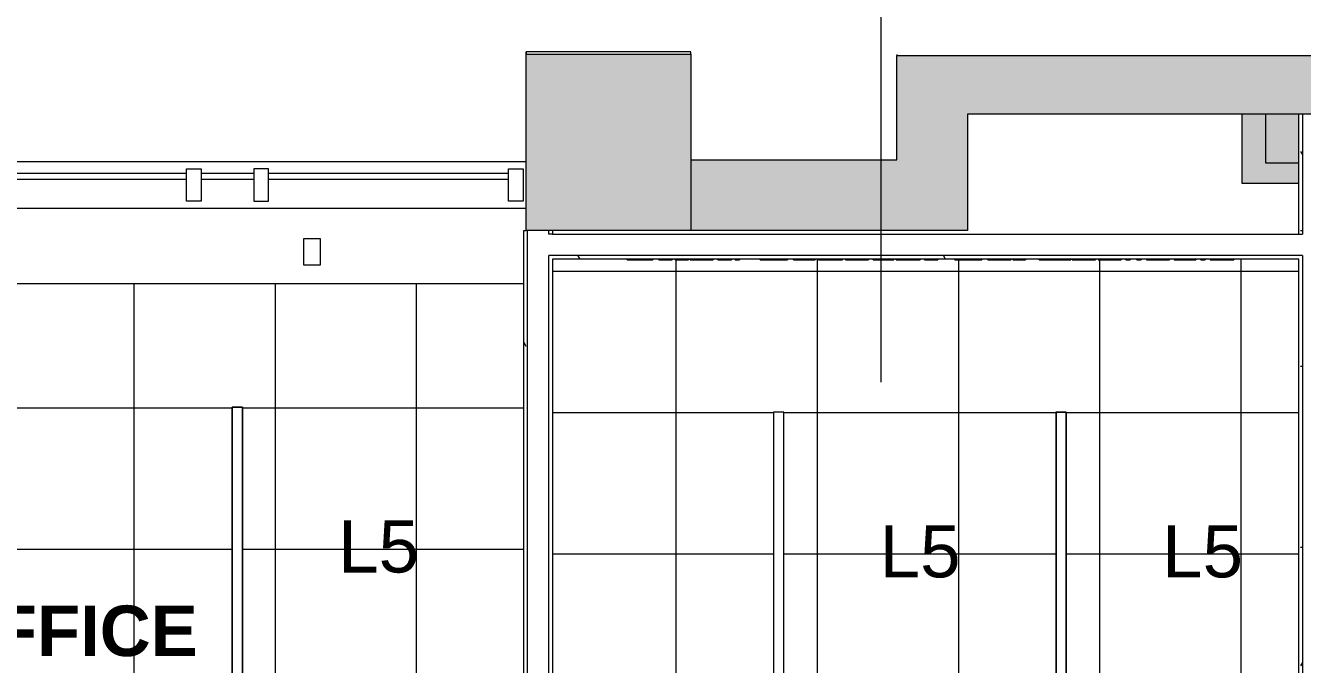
# Model space of a CAD drawing. Header units: inches. Extents: x -24 to 3083, y 122 to 13691.
# Drawn here: x 1780.2 to 1997.1, y 13435.4 to 13544 of the extents above; entities that cross this region are included whole.
import ezdxf

# ---------------------------------------------------------------- set-up
doc = ezdxf.new("R2010")
doc.units = ezdxf.units.IN
doc.header["$MEASUREMENT"] = 0
for name, color, linetype, lineweight in [('X2$0$A-AREA-IDEN', 2, 'Continuous', 9), ('X2$0$A-CLNG', 13, 'Continuous', 13), ('X2$0$A-CLNG-PATT', 13, 'Continuous', 13), ('X2$0$A-DETL-GENF', 92, 'Continuous', 9), ('X2$0$A-GLAZ', 151, 'Continuous', 13), ('X2$0$A-WALL', 113, 'Continuous', 13), ('X2$0$A-Wall-Extr', 7, 'Continuous', 9), ('X2$0$A-WALL-PATT', 111, 'Continuous', 13), ('X2$0$E-COMM', 2, 'Continuous', 9), ('X2$0$E-ELEC-FIXT', 91, 'Continuous', 9), ('X2$0$E-LITE-EQPM', 33, 'Continuous', 9), ('X2$0$E-LITE-EQPM-IDEN', 33, 'Continuous', 9), ('X2$0$I-WALL', 2, 'Continuous', 9), ('X2$0$Plaza America_Tower 1_2nd Floor -REVIT_dwg', 8, 'Continuous', 9), ('X2$0$S-COLS', 52, 'Continuous', 13)]:
    doc.layers.add(name, color=color, linetype=linetype, lineweight=lineweight)
doc.styles.add('X2$0$Arial_3', font='arial.ttf', dxfattribs={"height": 8.851796})
doc.styles.add('X2$0$Swis721 Lt BT_B', font='', dxfattribs={"height": 8.583975})
doc.styles.get('X2$0$Swis721 Lt BT_B').set_extended_font_data('Swis721 Lt BT', bold=True)
pattern_1 = [(0, (0, 0), (30.72, 7.68), [1.267, -21.773, 1.267, -21.773, -122.88]), (0, (0, 0), (30.72, 7.68), [-46.08, 1.267, -44.813, 1.267, -21.773, -53.76]), (0, (0, 0), (30.72, 7.68), [-115.2, 1.267, -14.093, 1.267, -37.133]), (120, (11.52, 3.84), (-22.0110751, 22.7643004), [1.267, -21.773, 1.267, -21.773, -122.88]), (120, (11.52, 3.84), (-22.0110751, 22.7643004), [-46.08, 1.267, -44.813, 1.267, -21.773, -53.76]), (120, (11.52, 3.84), (-22.0110751, 22.7643004), [-115.2, 1.267, -14.093, 1.267, -37.133]), (240, (15.36, 19.2), (-8.7089249, -30.4443004), [1.267, -21.773, 1.267, -21.773, -122.88]), (240, (15.36, 19.2), (-8.7089249, -30.4443004), [-46.08, 1.267, -44.813, 1.267, -21.773, -53.76]), (240, (15.36, 19.2), (-8.7089249, -30.4443004), [-115.2, 1.267, -14.093, 1.267, -37.133])]
pattern_2 = [(0, (0, 0), (15.36, 3.84), [1.267, -10.253, 1.267, -10.253, -61.44]), (0, (0, 0), (15.36, 3.84), [-23.04, 1.267, -21.773, 1.267, -10.253, -26.88]), (0, (0, 0), (15.36, 3.84), [-57.6, 1.267, -6.413, 1.267, -17.933]), (120, (5.76, 1.92), (-11.00553755, 11.3821502), [1.267, -10.253, 1.267, -10.253, -61.44]), (120, (5.76, 1.92), (-11.00553755, 11.3821502), [-23.04, 1.267, -21.773, 1.267, -10.253, -26.88]), (120, (5.76, 1.92), (-11.00553755, 11.3821502), [-57.6, 1.267, -6.413, 1.267, -17.933]), (240, (7.68, 9.6), (-4.35446245, -15.2221502), [1.267, -10.253, 1.267, -10.253, -61.44]), (240, (7.68, 9.6), (-4.35446245, -15.2221502), [-23.04, 1.267, -21.773, 1.267, -10.253, -26.88]), (240, (7.68, 9.6), (-4.35446245, -15.2221502), [-57.6, 1.267, -6.413, 1.267, -17.933])]

# ---------------------------------------------------------------- blocks, each defined once
blk = doc.blocks.new('X2$0$PS - Duplex - Duplex-4172790-FIRST FLOOR')
at = {"layer": 'X2$0$E-ELEC-FIXT'}
for p, q in [((1.375, 2.25), (-1.375, 2.25)), ((-1.375, 2.25), (-1.375, -2.25)), ((1.375, -2.25), (1.375, 2.25)), ((-1.375, -2.25), (1.375, -2.25))]:
    blk.add_line(p, q, dxfattribs=at)
blk = doc.blocks.new('X2$0$Display-Plasma-Panasonic-Professional - 85__ 1080p Full HD Plasma-5007476-FIRST FLOOR')
at = {"layer": 'X2$0$E-COMM'}
for p, q in [((26828.34, 13504.3), (26824, 13504.3)), ((26824, 13504.18), (26824, 13504.3)), ((26824, 13504.18), (26828.34, 13504.18)), ((26828.34, 13504.3), (26828.34, 13504.18)), ((26830.1, 13504.3), (26829.36, 13504.3)), ((26829.36, 13504.18), (26829.36, 13504.3)), ((26829.36, 13504.18), (26830.1, 13504.18)), ((26830.22, 13504.3), (26830.1, 13504.3)), ((26830.1, 13504.3), (26830.1, 13504.18)), ((26830.1, 13504.18), (26830.22, 13504.18)), ((26830.48, 13504.3), (26830.22, 13504.3)), ((26830.22, 13504.3), (26830.22, 13504.18)), ((26830.22, 13504.18), (26830.48, 13504.18)), ((26830.9, 13504.3), (26830.48, 13504.3)), ((26830.48, 13504.3), (26830.48, 13504.18)), ((26830.48, 13504.18), (26830.9, 13504.18)), ((26831.42, 13504.3), (26830.9, 13504.3)), ((26830.9, 13504.3), (26830.9, 13504.18)), ((26830.9, 13504.18), (26831.42, 13504.18)), ((26831.67, 13504.3), (26831.42, 13504.3)), ((26831.42, 13504.3), (26831.42, 13504.18)), ((26831.42, 13504.18), (26831.67, 13504.18)), ((26831.67, 13504.3), (26831.67, 13504.18)), ((26832.87, 13504.3), (26832.13, 13504.3)), ((26832.13, 13504.18), (26832.13, 13504.3)), ((26832.13, 13504.18), (26832.87, 13504.18)), ((26832.99, 13504.3), (26832.87, 13504.3)), ((26832.87, 13504.3), (26832.87, 13504.18)), ((26832.87, 13504.18), (26832.99, 13504.18)), ((26833.25, 13504.3), (26832.99, 13504.3)), ((26832.99, 13504.3), (26832.99, 13504.18)), ((26832.99, 13504.18), (26833.25, 13504.18)), ((26833.67, 13504.3), (26833.25, 13504.3)), ((26833.25, 13504.3), (26833.25, 13504.18)), ((26833.25, 13504.18), (26833.67, 13504.18)), ((26834.19, 13504.3), (26833.67, 13504.3)), ((26833.67, 13504.3), (26833.67, 13504.18)), ((26833.67, 13504.18), (26834.19, 13504.18)), ((26834.43, 13504.3), (26834.19, 13504.3)), ((26834.19, 13504.3), (26834.19, 13504.18)), ((26834.19, 13504.18), (26834.43, 13504.18)), ((26834.43, 13504.3), (26834.43, 13504.18)), ((26834.85, 13504.3), (26834.71, 13504.3)), ((26834.71, 13504.18), (26834.71, 13504.3)), ((26834.71, 13504.18), (26834.85, 13504.18)), ((26835.25, 13504.3), (26834.85, 13504.3)), ((26834.85, 13504.3), (26834.85, 13504.18)), ((26834.85, 13504.18), (26835.25, 13504.18)), ((26835.87, 13504.3), (26835.25, 13504.3)), ((26835.25, 13504.3), (26835.25, 13504.18)), ((26835.25, 13504.18), (26835.87, 13504.18)), ((26836.65, 13504.3), (26835.87, 13504.3)), ((26835.87, 13504.3), (26835.87, 13504.18)), ((26835.87, 13504.18), (26836.65, 13504.18)), ((26837.17, 13504.3), (26836.65, 13504.3)), ((26836.65, 13504.3), (26836.65, 13504.18)), ((26836.65, 13504.18), (26837.17, 13504.18)), ((26837.65, 13504.3), (26837.17, 13504.3)), ((26837.17, 13504.3), (26837.17, 13504.18)), ((26837.17, 13504.18), (26837.65, 13504.18)), ((26838.06, 13504.3), (26837.65, 13504.3)), ((26837.65, 13504.3), (26837.65, 13504.18)), ((26837.65, 13504.18), (26838.06, 13504.18)), ((26838.35, 13504.3), (26838.06, 13504.3)), ((26838.06, 13504.3), (26838.06, 13504.18)), ((26838.06, 13504.18), (26838.35, 13504.18)), ((26838.53, 13504.3), (26838.35, 13504.3)), ((26838.35, 13504.3), (26838.35, 13504.18)), ((26838.35, 13504.18), (26838.53, 13504.18)), ((26838.59, 13504.3), (26838.53, 13504.3)), ((26838.53, 13504.3), (26838.53, 13504.18)), ((26838.53, 13504.18), (26838.59, 13504.18)), ((26838.59, 13504.3), (26838.59, 13504.18)), ((26840.16, 13504.3), (26839.42, 13504.3)), ((26839.42, 13504.18), (26839.42, 13504.3)), ((26839.42, 13504.18), (26840.16, 13504.18)), ((26840.28, 13504.3), (26840.16, 13504.3)), ((26840.16, 13504.3), (26840.16, 13504.18)), ((26840.16, 13504.18), (26840.28, 13504.18)), ((26840.54, 13504.3), (26840.28, 13504.3)), ((26840.28, 13504.3), (26840.28, 13504.18)), ((26840.28, 13504.18), (26840.54, 13504.18)), ((26840.96, 13504.3), (26840.54, 13504.3)), ((26840.54, 13504.3), (26840.54, 13504.18)), ((26840.54, 13504.18), (26840.96, 13504.18)), ((26841.48, 13504.3), (26840.96, 13504.3)), ((26840.96, 13504.3), (26840.96, 13504.18)), ((26840.96, 13504.18), (26841.48, 13504.18)), ((26841.73, 13504.3), (26841.48, 13504.3)), ((26841.48, 13504.3), (26841.48, 13504.18)), ((26841.48, 13504.18), (26841.73, 13504.18)), ((26841.73, 13504.3), (26841.73, 13504.18)), ((26843.11, 13504.3), (26842.37, 13504.3)), ((26842.37, 13504.18), (26842.37, 13504.3)), ((26842.37, 13504.18), (26843.11, 13504.18)), ((26843.11, 13504.3), (26843.11, 13504.18)), ((26846.71, 13504.3), (26846.62, 13504.3)), ((26846.62, 13504.18), (26846.62, 13504.3)), ((26846.62, 13504.18), (26846.71, 13504.18)), ((26846.94, 13504.3), (26846.71, 13504.3)), ((26846.71, 13504.3), (26846.71, 13504.18)), ((26846.71, 13504.18), (26846.94, 13504.18)), ((26847.3, 13504.3), (26846.94, 13504.3)), ((26846.94, 13504.3), (26846.94, 13504.18)), ((26846.94, 13504.18), (26847.3, 13504.18)), ((26847.77, 13504.3), (26847.3, 13504.3)), ((26847.3, 13504.3), (26847.3, 13504.18)), ((26847.3, 13504.18), (26847.77, 13504.18)), ((26848.37, 13504.3), (26847.77, 13504.3)), ((26847.77, 13504.3), (26847.77, 13504.18)), ((26847.77, 13504.18), (26848.37, 13504.18)), ((26849.09, 13504.3), (26848.37, 13504.3)), ((26848.37, 13504.3), (26848.37, 13504.18)), ((26848.37, 13504.18), (26849.09, 13504.18)), ((26849.68, 13504.3), (26849.09, 13504.3)), ((26849.09, 13504.3), (26849.09, 13504.18)), ((26849.09, 13504.18), (26849.68, 13504.18)), ((26850.21, 13504.3), (26849.68, 13504.3)), ((26849.68, 13504.3), (26849.68, 13504.18)), ((26849.68, 13504.18), (26850.21, 13504.18)), ((26850.65, 13504.3), (26850.21, 13504.3)), ((26850.21, 13504.3), (26850.21, 13504.18)), ((26850.21, 13504.18), (26850.65, 13504.18)), ((26850.97, 13504.3), (26850.65, 13504.3)), ((26850.65, 13504.3), (26850.65, 13504.18)), ((26850.65, 13504.18), (26850.97, 13504.18)), ((26851.17, 13504.3), (26850.97, 13504.3)), ((26850.97, 13504.3), (26850.97, 13504.18)), ((26850.97, 13504.18), (26851.17, 13504.18)), ((26851.23, 13504.3), (26851.17, 13504.3)), ((26851.17, 13504.3), (26851.17, 13504.18)), ((26851.17, 13504.18), (26851.23, 13504.18)), ((26851.23, 13504.3), (26851.23, 13504.18)), ((26852.99, 13504.3), (26852.25, 13504.3)), ((26852.25, 13504.18), (26852.25, 13504.3)), ((26852.25, 13504.18), (26852.99, 13504.18)), ((26853.46, 13504.3), (26852.99, 13504.3)), ((26852.99, 13504.3), (26852.99, 13504.18)), ((26852.99, 13504.18), (26853.46, 13504.18)), ((26854.1, 13504.3), (26853.46, 13504.3)), ((26853.46, 13504.3), (26853.46, 13504.18)), ((26853.46, 13504.18), (26854.1, 13504.18)), ((26854.58, 13504.3), (26854.1, 13504.3)), ((26854.1, 13504.3), (26854.1, 13504.18)), ((26854.1, 13504.18), (26854.58, 13504.18)), ((26855.03, 13504.3), (26854.58, 13504.3)), ((26854.58, 13504.3), (26854.58, 13504.18)), ((26854.58, 13504.18), (26855.03, 13504.18)), ((26855.42, 13504.3), (26855.03, 13504.3)), ((26855.03, 13504.3), (26855.03, 13504.18)), ((26855.03, 13504.18), (26855.42, 13504.18)), ((26855.71, 13504.3), (26855.42, 13504.3)), ((26855.42, 13504.3), (26855.42, 13504.18)), ((26855.42, 13504.18), (26855.71, 13504.18)), ((26855.88, 13504.3), (26855.71, 13504.3)), ((26855.71, 13504.3), (26855.71, 13504.18)), ((26855.71, 13504.18), (26855.88, 13504.18)), ((26855.94, 13504.3), (26855.88, 13504.3)), ((26855.88, 13504.3), (26855.88, 13504.18)), ((26855.88, 13504.18), (26855.94, 13504.18)), ((26855.94, 13504.3), (26855.94, 13504.18)), ((26856.64, 13504.3), (26856.5, 13504.3)), ((26856.5, 13504.3), (26856.5, 13504.18)), ((26856.5, 13504.18), (26856.64, 13504.18)), ((26857.06, 13504.3), (26856.64, 13504.3)), ((26856.64, 13504.3), (26856.64, 13504.18)), ((26856.64, 13504.18), (26857.06, 13504.18)), ((26857.73, 13504.3), (26857.06, 13504.3)), ((26857.06, 13504.3), (26857.06, 13504.18)), ((26857.06, 13504.18), (26857.73, 13504.18)), ((26858.6, 13504.3), (26857.73, 13504.3)), ((26857.73, 13504.3), (26857.73, 13504.18)), ((26857.73, 13504.18), (26858.6, 13504.18)), ((26859.3, 13504.3), (26858.6, 13504.3)), ((26858.6, 13504.3), (26858.6, 13504.18)), ((26858.6, 13504.18), (26859.3, 13504.18)), ((26859.86, 13504.3), (26859.3, 13504.3)), ((26859.3, 13504.3), (26859.3, 13504.18)), ((26859.3, 13504.18), (26859.86, 13504.18)), ((26860.27, 13504.3), (26859.86, 13504.3)), ((26859.86, 13504.3), (26859.86, 13504.18)), ((26859.86, 13504.18), (26860.27, 13504.18)), ((26860.53, 13504.3), (26860.27, 13504.3)), ((26860.27, 13504.18), (26860.27, 13504.3)), ((26860.27, 13504.18), (26860.53, 13504.18)), ((26860.53, 13504.3), (26860.53, 13504.18)), ((26860.56, 13504.3), (26860.55, 13504.3)), ((26860.55, 13504.3), (26860.55, 13504.18)), ((26860.55, 13504.18), (26860.56, 13504.18)), ((26860.56, 13504.3), (26860.56, 13504.18)), ((26861.21, 13504.3), (26861.11, 13504.3)), ((26861.11, 13504.3), (26861.11, 13504.18)), ((26861.11, 13504.18), (26861.21, 13504.18)), ((26861.49, 13504.3), (26861.21, 13504.3)), ((26861.21, 13504.3), (26861.21, 13504.18)), ((26861.21, 13504.18), (26861.49, 13504.18)), ((26861.94, 13504.3), (26861.49, 13504.3)), ((26861.49, 13504.3), (26861.49, 13504.18)), ((26861.49, 13504.18), (26861.94, 13504.18)), ((26862.56, 13504.3), (26861.94, 13504.3)), ((26861.94, 13504.3), (26861.94, 13504.18)), ((26861.94, 13504.18), (26862.56, 13504.18)), ((26863.35, 13504.3), (26862.56, 13504.3)), ((26862.56, 13504.18), (26862.56, 13504.3)), ((26862.56, 13504.18), (26863.35, 13504.18)), ((26864.07, 13504.3), (26863.35, 13504.3)), ((26863.35, 13504.3), (26863.35, 13504.18)), ((26863.35, 13504.18), (26864.07, 13504.18)), ((26864.25, 13504.3), (26864.07, 13504.3)), ((26864.07, 13504.18), (26864.07, 13504.3)), ((26864.07, 13504.18), (26864.25, 13504.18)), ((26864.99, 13504.3), (26864.25, 13504.3)), ((26864.25, 13504.3), (26864.25, 13504.18)), ((26864.25, 13504.18), (26864.99, 13504.18)), ((26864.99, 13504.3), (26864.99, 13504.18)), ((26866.56, 13504.3), (26865.82, 13504.3)), ((26865.82, 13504.18), (26865.82, 13504.3)), ((26865.82, 13504.18), (26866.56, 13504.18)), ((26867.03, 13504.3), (26866.56, 13504.3)), ((26866.56, 13504.3), (26866.56, 13504.18)), ((26866.56, 13504.18), (26867.03, 13504.18)), ((26868.46, 13504.3), (26867.03, 13504.3)), ((26867.03, 13504.3), (26867.03, 13504.18)), ((26867.03, 13504.18), (26868.46, 13504.18)), ((26869.33, 13504.3), (26868.46, 13504.3)), ((26868.46, 13504.3), (26868.46, 13504.18)), ((26868.46, 13504.18), (26869.33, 13504.18)), ((26869.33, 13504.3), (26869.33, 13504.18)), ((26869.84, 13504.3), (26869.7, 13504.3)), ((26869.7, 13504.18), (26869.7, 13504.3)), ((26869.7, 13504.18), (26869.84, 13504.18)), ((26870.26, 13504.3), (26869.84, 13504.3)), ((26869.84, 13504.3), (26869.84, 13504.18)), ((26869.84, 13504.18), (26870.26, 13504.18)), ((26870.93, 13504.3), (26870.26, 13504.3)), ((26870.26, 13504.3), (26870.26, 13504.18)), ((26870.26, 13504.18), (26870.93, 13504.18)), ((26871.8, 13504.3), (26870.93, 13504.3)), ((26870.93, 13504.3), (26870.93, 13504.18)), ((26870.93, 13504.18), (26871.8, 13504.18)), ((26872.5, 13504.3), (26871.8, 13504.3)), ((26871.8, 13504.3), (26871.8, 13504.18)), ((26871.8, 13504.18), (26872.5, 13504.18)), ((26873.06, 13504.3), (26872.5, 13504.3)), ((26872.5, 13504.3), (26872.5, 13504.18)), ((26872.5, 13504.18), (26873.06, 13504.18)), ((26873.47, 13504.3), (26873.06, 13504.3)), ((26873.06, 13504.3), (26873.06, 13504.18)), ((26873.06, 13504.18), (26873.47, 13504.18)), ((26873.73, 13504.3), (26873.47, 13504.3)), ((26873.47, 13504.3), (26873.47, 13504.18)), ((26873.47, 13504.18), (26873.73, 13504.18)), ((26873.73, 13504.3), (26873.73, 13504.18)), ((26873.76, 13504.3), (26873.75, 13504.3)), ((26873.75, 13504.3), (26873.75, 13504.18)), ((26873.75, 13504.18), (26873.76, 13504.18)), ((26873.76, 13504.3), (26873.76, 13504.18)), ((26875.23, 13504.3), (26874.5, 13504.3)), ((26874.5, 13504.18), (26874.5, 13504.3)), ((26874.5, 13504.18), (26875.23, 13504.18)), ((26875.35, 13504.3), (26875.23, 13504.3)), ((26875.23, 13504.3), (26875.23, 13504.18)), ((26875.23, 13504.18), (26875.35, 13504.18)), ((26875.62, 13504.3), (26875.35, 13504.3)), ((26875.35, 13504.3), (26875.35, 13504.18)), ((26875.35, 13504.18), (26875.62, 13504.18)), ((26876.04, 13504.3), (26875.62, 13504.3)), ((26875.62, 13504.3), (26875.62, 13504.18)), ((26875.62, 13504.18), (26876.04, 13504.18)), ((26876.56, 13504.3), (26876.04, 13504.3)), ((26876.04, 13504.3), (26876.04, 13504.18)), ((26876.04, 13504.18), (26876.56, 13504.18)), ((26876.8, 13504.3), (26876.56, 13504.3)), ((26876.56, 13504.3), (26876.56, 13504.18)), ((26876.56, 13504.18), (26876.8, 13504.18)), ((26876.8, 13504.3), (26876.8, 13504.18)), ((26880.4, 13504.3), (26879.67, 13504.3)), ((26879.67, 13504.18), (26879.67, 13504.3)), ((26879.67, 13504.18), (26880.4, 13504.18)), ((26883.49, 13504.3), (26880.4, 13504.3)), ((26880.4, 13504.3), (26880.4, 13504.18)), ((26880.4, 13504.18), (26883.49, 13504.18)), ((26884.28, 13504.3), (26883.49, 13504.3)), ((26883.49, 13504.3), (26883.49, 13504.18)), ((26883.49, 13504.18), (26884.28, 13504.18)), ((26884.28, 13504.3), (26884.28, 13504.18)), ((26885.43, 13504.3), (26885.3, 13504.3)), ((26885.3, 13504.18), (26885.3, 13504.3)), ((26885.3, 13504.18), (26885.43, 13504.18)), ((26885.83, 13504.3), (26885.43, 13504.3)), ((26885.43, 13504.3), (26885.43, 13504.18)), ((26885.43, 13504.18), (26885.83, 13504.18)), ((26886.45, 13504.3), (26885.83, 13504.3)), ((26885.83, 13504.3), (26885.83, 13504.18)), ((26885.83, 13504.18), (26886.45, 13504.18)), ((26887.24, 13504.3), (26886.45, 13504.3)), ((26886.45, 13504.3), (26886.45, 13504.18)), ((26886.45, 13504.18), (26887.24, 13504.18)), ((26887.76, 13504.3), (26887.24, 13504.3)), ((26887.24, 13504.3), (26887.24, 13504.18)), ((26887.24, 13504.18), (26887.76, 13504.18)), ((26888.24, 13504.3), (26887.76, 13504.3)), ((26887.76, 13504.3), (26887.76, 13504.18)), ((26887.76, 13504.18), (26888.24, 13504.18)), ((26888.64, 13504.3), (26888.24, 13504.3)), ((26888.24, 13504.3), (26888.24, 13504.18)), ((26888.24, 13504.18), (26888.64, 13504.18)), ((26888.93, 13504.3), (26888.64, 13504.3)), ((26888.64, 13504.3), (26888.64, 13504.18)), ((26888.64, 13504.18), (26888.93, 13504.18)), ((26889.11, 13504.3), (26888.93, 13504.3)), ((26888.93, 13504.3), (26888.93, 13504.18)), ((26888.93, 13504.18), (26889.11, 13504.18)), ((26889.17, 13504.3), (26889.11, 13504.3)), ((26889.11, 13504.3), (26889.11, 13504.18)), ((26889.11, 13504.18), (26889.17, 13504.18)), ((26889.17, 13504.3), (26889.17, 13504.18)), ((26890.1, 13504.3), (26889.54, 13504.3)), ((26889.54, 13504.3), (26889.54, 13504.18)), ((26889.54, 13504.18), (26890.1, 13504.18)), ((26890.19, 13504.3), (26890.1, 13504.3)), ((26890.1, 13504.3), (26890.1, 13504.18)), ((26890.1, 13504.18), (26890.19, 13504.18)), ((26890.49, 13504.3), (26890.19, 13504.3)), ((26890.19, 13504.3), (26890.19, 13504.18)), ((26890.19, 13504.18), (26890.49, 13504.18)), ((26891.11, 13504.3), (26890.49, 13504.3)), ((26890.49, 13504.3), (26890.49, 13504.18)), ((26890.49, 13504.18), (26891.11, 13504.18)), ((26891.67, 13504.3), (26891.11, 13504.3)), ((26891.11, 13504.3), (26891.11, 13504.18)), ((26891.11, 13504.18), (26891.67, 13504.18)), ((26891.67, 13504.3), (26891.67, 13504.18)), ((26894.8, 13504.3), (26894.02, 13504.3)), ((26894.02, 13504.18), (26894.02, 13504.3)), ((26894.02, 13504.18), (26894.8, 13504.18)), ((26895.48, 13504.3), (26894.8, 13504.3)), ((26894.8, 13504.3), (26894.8, 13504.18)), ((26894.8, 13504.18), (26895.48, 13504.18)), ((26897.91, 13504.3), (26895.48, 13504.3)), ((26895.48, 13504.3), (26895.48, 13504.18)), ((26895.48, 13504.18), (26897.91, 13504.18)), ((26898.59, 13504.3), (26897.91, 13504.3)), ((26897.91, 13504.3), (26897.91, 13504.18)), ((26897.91, 13504.18), (26898.59, 13504.18)), ((26899.37, 13504.3), (26898.59, 13504.3)), ((26898.59, 13504.3), (26898.59, 13504.18)), ((26898.59, 13504.18), (26899.37, 13504.18)), ((26899.37, 13504.3), (26899.37, 13504.18)), ((26901.13, 13504.3), (26899.6, 13504.3)), ((26899.6, 13504.3), (26899.6, 13504.18)), ((26899.6, 13504.18), (26901.13, 13504.18)), ((26902.07, 13504.3), (26901.13, 13504.3)), ((26901.13, 13504.18), (26901.13, 13504.3)), ((26901.13, 13504.18), (26902.07, 13504.18)), ((26903.57, 13504.3), (26902.07, 13504.3)), ((26902.07, 13504.3), (26902.07, 13504.18)), ((26902.07, 13504.18), (26903.57, 13504.18)), ((26903.57, 13504.3), (26903.57, 13504.18)), ((26904.13, 13504.3), (26904.03, 13504.3)), ((26904.03, 13504.3), (26904.03, 13504.18)), ((26904.03, 13504.18), (26904.13, 13504.18)), ((26904.41, 13504.3), (26904.13, 13504.3)), ((26904.13, 13504.3), (26904.13, 13504.18)), ((26904.13, 13504.18), (26904.41, 13504.18)), ((26904.86, 13504.3), (26904.41, 13504.3)), ((26904.41, 13504.3), (26904.41, 13504.18)), ((26904.41, 13504.18), (26904.86, 13504.18)), ((26905.48, 13504.3), (26904.86, 13504.3)), ((26904.86, 13504.3), (26904.86, 13504.18)), ((26904.86, 13504.18), (26905.48, 13504.18)), ((26906.27, 13504.3), (26905.48, 13504.3)), ((26905.48, 13504.3), (26905.48, 13504.18)), ((26905.48, 13504.18), (26906.27, 13504.18)), ((26906.99, 13504.3), (26906.27, 13504.3)), ((26906.27, 13504.3), (26906.27, 13504.18)), ((26906.27, 13504.18), (26906.99, 13504.18)), ((26907.17, 13504.3), (26906.99, 13504.3)), ((26906.99, 13504.18), (26906.99, 13504.3)), ((26906.99, 13504.18), (26907.17, 13504.18)), ((26907.91, 13504.3), (26907.17, 13504.3)), ((26907.17, 13504.3), (26907.17, 13504.18)), ((26907.17, 13504.18), (26907.91, 13504.18)), ((26907.91, 13504.3), (26907.91, 13504.18)), ((26909.48, 13504.3), (26908.74, 13504.3)), ((26908.74, 13504.18), (26908.74, 13504.3)), ((26908.74, 13504.18), (26909.48, 13504.18)), ((26909.48, 13504.3), (26909.48, 13504.18)), ((26911.33, 13504.3), (26910.59, 13504.3)), ((26910.59, 13504.18), (26910.59, 13504.3)), ((26910.59, 13504.18), (26911.33, 13504.18)), ((26911.33, 13504.3), (26911.33, 13504.18)), ((26912.34, 13504.3), (26912.25, 13504.3)), ((26912.25, 13504.3), (26912.25, 13504.18)), ((26912.25, 13504.18), (26912.34, 13504.18)), ((26912.62, 13504.3), (26912.34, 13504.3)), ((26912.34, 13504.3), (26912.34, 13504.18)), ((26912.34, 13504.18), (26912.62, 13504.18)), ((26913.08, 13504.3), (26912.62, 13504.3)), ((26912.62, 13504.3), (26912.62, 13504.18)), ((26912.62, 13504.18), (26913.08, 13504.18)), ((26913.7, 13504.3), (26913.08, 13504.3)), ((26913.08, 13504.3), (26913.08, 13504.18)), ((26913.08, 13504.18), (26913.7, 13504.18)), ((26914.49, 13504.3), (26913.7, 13504.3)), ((26913.7, 13504.3), (26913.7, 13504.18)), ((26913.7, 13504.18), (26914.49, 13504.18)), ((26915.2, 13504.3), (26914.49, 13504.3)), ((26914.49, 13504.3), (26914.49, 13504.18)), ((26914.49, 13504.18), (26915.2, 13504.18)), ((26915.39, 13504.3), (26915.2, 13504.3)), ((26915.2, 13504.18), (26915.2, 13504.3)), ((26915.2, 13504.18), (26915.39, 13504.18)), ((26916.13, 13504.3), (26915.39, 13504.3)), ((26915.39, 13504.3), (26915.39, 13504.18)), ((26915.39, 13504.18), (26916.13, 13504.18)), ((26916.13, 13504.3), (26916.13, 13504.18)), ((26917.7, 13504.3), (26916.96, 13504.3)), ((26916.96, 13504.3), (26916.96, 13504.18)), ((26916.96, 13504.18), (26917.7, 13504.18)), ((26918.19, 13504.3), (26917.7, 13504.3)), ((26917.7, 13504.18), (26917.7, 13504.3)), ((26917.7, 13504.18), (26918.19, 13504.18)), ((26918.85, 13504.3), (26918.19, 13504.3)), ((26918.19, 13504.3), (26918.19, 13504.18)), ((26918.19, 13504.18), (26918.85, 13504.18)), ((26919.54, 13504.3), (26918.85, 13504.3)), ((26918.85, 13504.3), (26918.85, 13504.18)), ((26918.85, 13504.18), (26919.54, 13504.18)), ((26920.12, 13504.3), (26919.54, 13504.3)), ((26919.54, 13504.3), (26919.54, 13504.18)), ((26919.54, 13504.18), (26920.12, 13504.18)), ((26920.52, 13504.3), (26920.12, 13504.3)), ((26920.12, 13504.3), (26920.12, 13504.18)), ((26920.12, 13504.18), (26920.52, 13504.18)), ((26920.65, 13504.3), (26920.52, 13504.3)), ((26920.52, 13504.3), (26920.52, 13504.18)), ((26920.52, 13504.18), (26920.65, 13504.18)), ((26920.65, 13504.3), (26920.65, 13504.18)), ((26922.22, 13504.3), (26921.48, 13504.3)), ((26921.48, 13504.18), (26921.48, 13504.3)), ((26921.48, 13504.18), (26922.22, 13504.18)), ((26922.22, 13504.3), (26922.22, 13504.18)), ((26923.19, 13504.3), (26923.05, 13504.3)), ((26923.05, 13504.3), (26923.05, 13504.18)), ((26923.05, 13504.18), (26923.19, 13504.18)), ((26923.62, 13504.3), (26923.19, 13504.3)), ((26923.19, 13504.3), (26923.19, 13504.18)), ((26923.19, 13504.18), (26923.62, 13504.18)), ((26924.28, 13504.3), (26923.62, 13504.3)), ((26923.62, 13504.3), (26923.62, 13504.18)), ((26923.62, 13504.18), (26924.28, 13504.18)), ((26925.15, 13504.3), (26924.28, 13504.3)), ((26924.28, 13504.3), (26924.28, 13504.18)), ((26924.28, 13504.18), (26925.15, 13504.18)), ((26925.85, 13504.3), (26925.15, 13504.3)), ((26925.15, 13504.3), (26925.15, 13504.18)), ((26925.15, 13504.18), (26925.85, 13504.18)), ((26926.41, 13504.3), (26925.85, 13504.3)), ((26925.85, 13504.3), (26925.85, 13504.18)), ((26925.85, 13504.18), (26926.41, 13504.18)), ((26926.83, 13504.3), (26926.41, 13504.3)), ((26926.41, 13504.3), (26926.41, 13504.18)), ((26926.41, 13504.18), (26926.83, 13504.18)), ((26927.09, 13504.3), (26926.83, 13504.3)), ((26926.83, 13504.3), (26926.83, 13504.18)), ((26926.83, 13504.18), (26927.09, 13504.18)), ((26927.09, 13504.3), (26927.09, 13504.18)), ((26927.11, 13504.3), (26927.11, 13504.3)), ((26927.11, 13504.3), (26927.11, 13504.18)), ((26927.11, 13504.3), (26927.11, 13504.18)), ((26927.11, 13504.18), (26927.11, 13504.18))]:
    blk.add_line(p, q, dxfattribs=at)
blk = doc.blocks.new('X2$0$Plaza America_Tower 1_2nd Floor -REVIT_dwg-5250115-FIRST FLOOR')
at = {"layer": 'X2$0$A-GLAZ', "color": 253, "lineweight": 9}
for p, q in [((26596.82, 13520.91), (26806.81, 13520.91)), ((26703.06, 13518.91), (26749.12, 13518.91)), ((26703.06, 13517.91), (26749.12, 13517.91)), ((26751.62, 13518.91), (26760.56, 13518.91)), ((26751.62, 13517.91), (26760.56, 13517.91)), ((26763.06, 13518.91), (26803.81, 13518.91)), ((26763.06, 13517.91), (26803.81, 13517.91)), ((26806.81, 13512.91), (26596.81, 13512.91))]:
    blk.add_line(p, q, dxfattribs=at)
at = {"layer": 'X2$0$A-GLAZ', "color": 253, "lineweight": 9, "flags": 128}
for points in [[(26751.62, 13514.16), (26749.12, 13514.16), (26749.12, 13519.66), (26751.62, 13519.66)], [(26763.06, 13514.16), (26763.06, 13519.66), (26760.56, 13519.66), (26760.56, 13514.16)], [(26806.31, 13514.16), (26803.81, 13514.16), (26803.81, 13519.66), (26806.31, 13519.66)]]:
    blk.add_lwpolyline(points, close=True, dxfattribs=at)
at = {"layer": 'X2$0$A-Wall-Extr', "color": 253}
for p, q in [((26806.81, 13539.16), (26806.81, 13539.54)), ((26869.81, 13539.07), (26869.81, 13538.91))]:
    blk.add_line(p, q, dxfattribs=at)
at = {"layer": 'X2$0$A-Wall-Extr', "color": 253, "flags": 128}
blk.add_lwpolyline([(26834.81, 13539.16), (26834.81, 13539.54), (26806.81, 13539.54), (26806.81, 13539.16)], dxfattribs=at)
blk = doc.blocks.new('X2$0$Lighting-Recessed-Axis-Sculpt - SCR-B4-300-80-35-F-4-4930933-FIRST FLOOR')
at = {"layer": 'X2$0$A-DETL-GENF'}
for p, q in [((-24.085, -0.875), (-24.085, 0.875)), ((-24.085, 0.875), (24.085, 0.875)), ((24.085, 0.875), (-24.085, 0.875)), ((-24.085, 0.875), (-24.085, -0.875)), ((24.085, 0.875), (24.085, -0.875)), ((24.085, -0.875), (24.085, 0.875)), ((24.085, -0.875), (-24.085, -0.875)), ((-24.085, -0.875), (24.085, -0.875))]:
    blk.add_line(p, q, dxfattribs=at)
blk = doc.blocks.new('X2$0$Concrete-Rectangular-Column - 28 X 36-5114309-FIRST FLOOR')
at = {"layer": 'X2$0$S-COLS', "lineweight": 9}
blk.add_hatch(color=7, dxfattribs=at).paths.add_polyline_path([(14, -15), (14, 15), (-14, 15), (-14, -15)], flags=0)
at = {"layer": 'X2$0$S-COLS', "color": 8, "lineweight": 20}
for p, q in [((-14, 15), (14, 15)), ((-14, -15), (-14, 15)), ((14, 15), (14, -15)), ((14, -15), (-14, -15))]:
    blk.add_line(p, q, dxfattribs=at)
blk = doc.blocks.new('X2')
at = {"layer": 'X2$0$A-CLNG-PATT'}
h = blk.add_hatch(dxfattribs=at)
h.set_pattern_fill('FP2_63', color=256, style=0, pattern_type=2)
h.set_pattern_definition(pattern_2)
h.paths.add_polyline_path([(25516.23, 12516.67), (25519.32, 12516.67), (25519.32, 12633.17), (25509.32, 12633.17), (25509.32, 12552.83), (25511.32, 12552.83), (25511.32, 12516.67), (25515.32, 12516.67)], flags=0)
h.paths.add_polyline_path([(25517.7, 12638.04), (25519.32, 12638.04), (25519.32, 12659.67), (25511.32, 12659.67), (25511.32, 12638.04), (25512.79, 12638.04)], flags=0)
h.paths.add_polyline_path([(25519.32, 12683.92), (25519.32, 12819.17), (25511.32, 12819.17), (25511.32, 12791.67), (25509.32, 12791.67), (25509.32, 12711.33), (25511.32, 12711.33), (25511.35, 12683.92)], flags=0)
h.paths.add_polyline_path([(25511.32, 12824.04), (25519.32, 12824.04), (25519.32, 12959.92), (25511.57, 12959.92), (25511.57, 12932.67), (25509.32, 12932.67), (25509.32, 12853.17), (25511.32, 12853.17), (25511.32, 12841.01)], flags=0)
h.paths.add_polyline_path([(25511.66, 12983.92), (25519.32, 12983.92), (25519.32, 13090.98), (25511.32, 13090.98), (25511.32, 13090.17), (25509.32, 13090.17), (25509.32, 13011.17), (25511.57, 13011.17), (25511.57, 12983.92)], flags=0)
h.paths.add_polyline_path([(27892.05, 12992.42), (27892.05, 13011.17), (27894.3, 13011.17), (27894.3, 13091.67), (27892.32, 13091.67), (27892.32, 13151.67), (27894.3, 13151.67), (27894.3, 13232.1), (27892.3, 13232.1), (27892.29, 13232.17), (27892.05, 13232.17), (27892.05, 13278.35), (27887.82, 13278.35), (27887.82, 13096.69), (27892.22, 13096.69), (27892.22, 13091.81), (27887.82, 13091.81), (27887.82, 13091.42), (27884.3, 13091.42), (27884.3, 12992.42)], flags=0)
h.paths.add_polyline_path([(25511.32, 13095.86), (25519.32, 13095.86), (25519.32, 13257.86), (25511.32, 13257.86), (25511.31, 13231.92), (25509.31, 13231.92), (25509.31, 13151.67), (25511.32, 13151.67), (25511.32, 13103.67)], flags=0)
h.paths.add_polyline_path([(25516.56, 13262.73), (25519.32, 13262.73), (25519.32, 13278.92), (25511.32, 13278.92), (25511.32, 13262.73)], flags=0)
h.paths.add_polyline_path([(25512, 13312.42), (25519.32, 13312.42), (25519.32, 13497.18), (25511.66, 13497.18), (25511.66, 13489.91), (25509.32, 13489.91), (25509.32, 13349.17), (25511.32, 13349.17), (25511.32, 13312.42)], flags=0)
h.paths.add_polyline_path([(27891.31, 13312.42), (27892.05, 13312.42), (27892.05, 13324.8), (27884.05, 13324.8), (27884.05, 13312.42), (27887.82, 13312.42)], flags=0)
h.paths.add_polyline_path([(27884.05, 13329.68), (27892.05, 13329.68), (27892.05, 13349.17), (27894.3, 13349.17), (27894.3, 13493.82), (27892.31, 13493.82), (27892.31, 13501.82), (27884.05, 13501.82), (27884.05, 13337.17)], flags=0)
h.paths.add_polyline_path([(27052.47, 13520.67), (27052.47, 13529.17), (27031.81, 13529.17), (27031.81, 13531.16), (26951.31, 13531.16), (26951.31, 13528.91), (26942.99, 13528.91), (26942.99, 13520.67), (27032.56, 13520.67)], flags=0)
h.paths.add_polyline_path([(26938.12, 13520.67), (26938.12, 13528.91), (26932.47, 13528.91), (26932.47, 13520.67)], flags=0)
h.paths.add_polyline_path([(27072.47, 13521.17), (27189.84, 13521.17), (27189.84, 13531.12), (27091.81, 13531.12), (27091.81, 13529.17), (27071.47, 13529.17), (27071.47, 13521.17)], flags=0)
h.paths.add_polyline_path([(27863.08, 13521.17), (27863.08, 13529.17), (27857.06, 13529.17), (27857.06, 13531.16), (27712.31, 13531.16), (27712.31, 13529.17), (27652.31, 13529.17), (27652.31, 13531.16), (27569.42, 13531.16), (27569.42, 13529.17), (27551.47, 13529.17), (27551.47, 13521.17), (27669.59, 13521.17), (27669.59, 13529.16), (27674.47, 13529.16), (27674.47, 13521.17), (27727.85, 13521.17)], flags=0)
h.paths.add_polyline_path([(27315.49, 13521.17), (27326.99, 13521.17), (27326.99, 13529.16), (27315.49, 13529.16)], flags=0)
h.paths.add_polyline_path([(27206.38, 13521.17), (27290.99, 13521.17), (27290.99, 13529.16), (27271.81, 13529.17), (27271.81, 13531.12), (27194.72, 13531.12), (27194.72, 13521.17)], flags=0)
h.paths.add_polyline_path([(27331.86, 13521.17), (27479.37, 13521.17), (27479.37, 13530.55), (27484.24, 13530.55), (27484.24, 13521.17), (27532.47, 13521.17), (27532.47, 13529.16), (27511.81, 13529.17), (27511.81, 13531.16), (27331.86, 13531.16), (27331.86, 13521.84)], flags=0)
h.paths.add_polyline_path([(26522.06, 13521.17), (26522.06, 13529.16), (26452.31, 13529.17), (26452.31, 13531.16), (26371.82, 13531.16), (26371.82, 13529.17), (26351.64, 13529.17), (26351.64, 13521.17), (26512.46, 13521.17)], flags=0)
h.paths.add_polyline_path([(26311.82, 13521.17), (26328.39, 13521.17), (26328.39, 13529.16), (26311.82, 13529.17), (26311.82, 13531.16), (26131.82, 13531.16), (26131.82, 13529.17), (26111.64, 13529.17), (26111.64, 13521.17), (26163.45, 13521.17)], flags=0)
h.paths.add_polyline_path([(25641.98, 13521.17), (25692.32, 13521.17), (25692.32, 13531.17), (25547.57, 13531.17), (25547.57, 13529.17), (25540.29, 13529.17), (25540.29, 13521.17)], flags=0)
h.paths.add_polyline_path([(25697.19, 13521.17), (25852.3, 13521.17), (25852.3, 13529.17), (25831.82, 13529.17), (25831.82, 13531.16), (25752.32, 13531.16), (25752.32, 13529.17), (25697.19, 13529.17), (25697.19, 13528.92)], flags=0)
h.paths.add_polyline_path([(25871.3, 13521.17), (25990.13, 13521.17), (25990.13, 13531.16), (25891.82, 13531.16), (25891.82, 13529.17), (25871.3, 13529.17), (25871.3, 13528.94)], flags=0)
h.paths.add_polyline_path([(25995.01, 13521.17), (26092.64, 13521.17), (26092.64, 13529.17), (26071.82, 13529.17), (26071.82, 13531.16), (25995.01, 13531.16), (25995.01, 13526.1)], flags=0)
h.paths.add_polyline_path([(25547.57, 13529.17), (25547.57, 13529.17), (25641.98, 13529.17)], flags=0)
h = blk.add_hatch(dxfattribs=at)
h.set_pattern_fill('FP2_63', color=256, style=0, pattern_type=2)
h.set_pattern_definition(pattern_2)
h.paths.add_polyline_path([(25515.32, 12512.67), (25523.32, 12512.67), (25523.32, 12633.17), (25519.32, 12633.17), (25519.32, 12516.67), (25511.32, 12516.67), (25511.32, 12512.67)], flags=0)
h.paths.add_polyline_path([(25519.32, 12638.04), (25523.32, 12638.04), (25523.32, 12659.67), (25519.32, 12659.67)], flags=0)
h.paths.add_polyline_path([(25523.32, 12983.92), (25523.32, 13090.98), (25519.32, 13090.98), (25519.32, 12983.92)], flags=0)
h.paths.add_polyline_path([(27880.3, 12992.42), (27884.3, 12992.42), (27884.3, 13091.42), (27880.3, 13091.42), (27880.3, 13030.43)], flags=0)
h.paths.add_polyline_path([(25519.32, 13095.86), (25523.32, 13095.86), (25523.32, 13257.86), (25519.32, 13257.86), (25519.32, 13148.41)], flags=0)
h.paths.add_polyline_path([(25523.32, 13262.73), (25523.32, 13278.92), (25519.32, 13278.92), (25519.32, 13262.73), (25523.1, 13262.73)], flags=0)
h.paths.add_polyline_path([(25523.32, 13312.42), (25523.32, 13497.18), (25519.32, 13497.18), (25519.32, 13312.42)], flags=0)
h.paths.add_polyline_path([(27884.05, 13312.42), (27884.05, 13324.8), (27880.05, 13324.8), (27880.05, 13312.42)], flags=0)
h.paths.add_polyline_path([(27880.42, 13329.68), (27884.05, 13329.68), (27884.05, 13501.82), (27880.05, 13501.82), (27880.05, 13329.68)], flags=0)
h.paths.add_polyline_path([(27032.56, 13517.17), (27052.47, 13517.17), (27052.47, 13520.67), (26942.99, 13520.67), (26942.99, 13517.17), (27031.81, 13517.17)], flags=0)
h.paths.add_polyline_path([(27479.37, 13517.17), (27479.37, 13521.17), (27331.86, 13521.17), (27331.86, 13517.17), (27380.2, 13517.17)], flags=0)
h.paths.add_polyline_path([(27072.47, 13517.17), (27189.84, 13517.17), (27189.84, 13521.17), (27071.47, 13521.17), (27071.47, 13517.17)], flags=0)
h.paths.add_polyline_path([(27674.47, 13517.17), (27863.08, 13517.17), (27863.08, 13521.17), (27674.47, 13521.17), (27674.47, 13518.75)], flags=0)
h.paths.add_polyline_path([(27515.12, 13517.17), (27532.47, 13517.17), (27532.47, 13521.17), (27484.24, 13521.17), (27484.24, 13517.17), (27511.81, 13517.17)], flags=0)
h.paths.add_polyline_path([(26932.47, 13517.17), (26938.12, 13517.17), (26938.12, 13520.67), (26932.47, 13520.67), (26932.47, 13528.91), (26928.47, 13528.91), (26928.47, 13517.17)], flags=0)
h.paths.add_polyline_path([(27194.72, 13517.17), (27290.99, 13517.17), (27290.99, 13521.17), (27194.72, 13521.17), (27194.72, 13519.41)], flags=0)
h.paths.add_polyline_path([(27551.47, 13517.17), (27669.59, 13517.17), (27669.59, 13521.17), (27551.47, 13521.17)], flags=0)
h.paths.add_polyline_path([(27326.99, 13517.17), (27326.99, 13521.17), (27315.49, 13521.17), (27315.49, 13517.17)], flags=0)
h.paths.add_polyline_path([(26328.39, 13517.17), (26328.39, 13521.17), (26111.64, 13521.17), (26111.64, 13517.17), (26311.82, 13517.17)], flags=0)
h.paths.add_polyline_path([(26522.06, 13517.17), (26522.06, 13521.17), (26351.64, 13521.17), (26351.64, 13517.17), (26452.31, 13517.17)], flags=0)
h.paths.add_polyline_path([(25692.32, 13517.17), (25692.32, 13521.17), (25540.29, 13521.17), (25540.29, 13517.17), (25641.98, 13517.17)], flags=0)
h.paths.add_polyline_path([(25697.19, 13517.17), (25852.3, 13517.17), (25852.3, 13521.17), (25697.19, 13521.17), (25697.19, 13519.16)], flags=0)
h.paths.add_polyline_path([(25990.13, 13517.17), (25990.13, 13521.17), (25871.3, 13521.17), (25871.3, 13517.17), (25989.63, 13517.17)], flags=0)
h.paths.add_polyline_path([(26071.82, 13517.17), (26092.64, 13517.17), (26092.64, 13521.17), (25995.01, 13521.17), (25995.01, 13517.17)], flags=0)
h = blk.add_hatch(dxfattribs=at)
h.set_pattern_fill('FP2_39', color=256, style=0, pattern_type=2)
h.set_pattern_definition([(90, (26874.713, 13430.22), (24, -1e-15), []), (0, (26874.713, 13430.22), (0, -24), [])])
h.paths.add_polyline_path([(26896.86, 13360.99), (26938.12, 13360.99), (26938.12, 13504.3), (26811.31, 13504.3), (26811.31, 13360.99), (26858.74, 13360.99)], flags=0)
h.paths.add_polyline_path([(26898.61, 13381.97), (26896.86, 13381.97), (26896.86, 13478.31), (26898.61, 13478.31), (26898.61, 13384.36)], flags=0)
h.paths.add_polyline_path([(26850.61, 13381.97), (26848.86, 13381.97), (26848.86, 13478.31), (26850.61, 13478.31), (26850.61, 13384.36)], flags=0)
h = blk.add_hatch(dxfattribs=at)
h.set_pattern_fill('FP2_41', color=256, style=0, pattern_type=2)
h.set_pattern_definition([(180, (26710.606, 13430.992), (3e-15, 24), []), (90, (26710.606, 13430.992), (24, -1e-15), [])])
h.paths.add_polyline_path([(26534.93, 13337.63), (26806.43, 13377.86), (26806.43, 13500.17), (26534.93, 13500.17), (26534.93, 13338.14)], flags=0)
h.paths.add_polyline_path([(26660.86, 13382.8), (26660.86, 13479.14), (26662.61, 13479.14), (26662.61, 13382.8)], flags=0)
h.paths.add_polyline_path([(26756.86, 13382.8), (26756.86, 13479.14), (26758.61, 13479.14), (26758.61, 13382.8)], flags=0)
h.paths.add_polyline_path([(26568.36, 13382.8), (26566.61, 13382.8), (26566.61, 13479.14), (26568.36, 13479.14), (26568.36, 13384.36)], flags=0)
at = {"layer": 'X2$0$A-WALL-PATT', "lineweight": 9}
for points in [[(26881.81, 13509.16), (26881.81, 13538.91), (26869.81, 13538.91), (26869.81, 13509.16), (26880.46, 13509.16)], [(26950.74, 13528.91), (26951.31, 13528.91), (26951.31, 13538.91), (26881.81, 13538.91), (26881.81, 13528.91), (26945.65, 13528.91)], [(26858.74, 13509.16), (26869.81, 13509.16), (26869.81, 13521.16), (26834.81, 13521.16), (26834.81, 13509.16), (26847.87, 13509.16)]]:
    blk.add_hatch(color=7, dxfattribs=at).paths.add_polyline_path(points, flags=0)
h = blk.add_hatch(dxfattribs=at)
h.set_pattern_fill('FP2_1', color=256, style=0, pattern_type=2)
h.set_pattern_definition(pattern_1)
h.paths.add_polyline_path([(26938.74, 13356.11), (26938.74, 13358.3), (26938.12, 13358.3), (26938.12, 13356.11), (26938.18, 13356.11)], flags=0)
h.paths.add_polyline_path([(26938.12, 13358.8), (26938.74, 13358.8), (26938.74, 13504.93), (26938.12, 13504.93), (26938.12, 13360.99)], flags=0)
h.paths.add_polyline_path([(26938.12, 13508.55), (26938.74, 13508.55), (26938.74, 13528.91), (26938.12, 13528.91), (26938.12, 13517.17)], flags=0)
h = blk.add_hatch(dxfattribs=at)
h.set_pattern_fill('FP2_1', color=256, style=0, pattern_type=2)
h.set_pattern_definition(pattern_1)
h.paths.add_polyline_path([(26807.06, 13360.99), (26807.06, 13373.65), (26806.43, 13373.56), (26806.43, 13360.99)], flags=0)
h.paths.add_polyline_path([(26806.43, 13377.23), (26807.06, 13377.32), (26807.06, 13509.16), (26806.43, 13509.16), (26806.43, 13377.32)], flags=0)
h = blk.add_hatch(dxfattribs=at)
h.set_pattern_fill('FP2_1', color=256, style=0, pattern_type=2)
h.set_pattern_definition(pattern_1)
h.paths.add_polyline_path([(26810.68, 13356.74), (26811.31, 13356.74), (26811.31, 13358.3), (26810.68, 13358.3)], flags=0)
h.paths.add_polyline_path([(26811.31, 13358.8), (26811.31, 13504.93), (26810.68, 13504.93), (26810.68, 13358.8)], flags=0)
h.paths.add_polyline_path([(26810.68, 13508.55), (26811.31, 13508.55), (26811.31, 13509.16), (26810.68, 13509.16), (26810.68, 13508.57)], flags=0)
h = blk.add_hatch(dxfattribs=at)
h.set_pattern_fill('FP2_1', color=256, style=0, pattern_type=2)
h.set_pattern_definition(pattern_1)
h.paths.add_polyline_path([(26811.31, 13504.3), (26938.12, 13504.3), (26938.12, 13504.93), (26811.31, 13504.93)], flags=0)
at = {"layer": 'X2$0$A-AREA-IDEN'}
blk.add_line((26867.13, 13483.37), (26867.13, 13571.93), dxfattribs=at)
at = {"layer": 'X2$0$A-CLNG'}
for p, q in [((26928.47, 13517.17), (26928.47, 13528.91)), ((26932.47, 13528.91), (26932.47, 13520.67)), ((26932.47, 13520.67), (26938.12, 13520.67)), ((26938.12, 13517.17), (26928.47, 13517.17)), ((26534.93, 13500.17), (26806.43, 13500.17)), ((26758.61, 13479.14), (26756.86, 13479.14)), ((26756.86, 13479.14), (26756.86, 13382.8)), ((26758.61, 13382.8), (26758.61, 13479.14)), ((26850.61, 13478.31), (26848.86, 13478.31)), ((26848.86, 13478.31), (26848.86, 13381.97)), ((26850.61, 13381.97), (26850.61, 13478.31)), ((26898.61, 13478.31), (26896.86, 13478.31)), ((26896.86, 13478.31), (26896.86, 13381.97)), ((26898.61, 13381.97), (26898.61, 13478.31))]:
    blk.add_line(p, q, dxfattribs=at)
at = {"layer": 'X2$0$A-WALL', "color": 8, "lineweight": 20}
for p, q in [((26869.81, 13538.91), (26951.31, 13538.91)), ((26869.81, 13521.16), (26869.81, 13538.91)), ((26951.31, 13528.91), (26881.81, 13528.91)), ((26881.81, 13528.91), (26881.81, 13509.16)), ((26834.81, 13521.16), (26869.81, 13521.16)), ((26881.81, 13509.16), (26834.81, 13509.16))]:
    blk.add_line(p, q, dxfattribs=at)
at = {"layer": 'X2$0$A-WALL'}
for p, q in [((26938.74, 13528.91), (26938.74, 13508.55)), ((26807.06, 13377.32), (26807.06, 13509.16)), ((26810.68, 13508.55), (26810.68, 13509.16)), ((26811.31, 13508.55), (26810.68, 13508.55)), ((26938.12, 13508.55), (26938.74, 13508.55)), ((26810.68, 13356.74), (26810.68, 13504.93)), ((26938.74, 13504.93), (26810.68, 13504.93)), ((26938.74, 13504.93), (26938.74, 13356.74))]:
    blk.add_line(p, q, dxfattribs=at)
at = {"layer": 'X2$0$I-WALL', "lineweight": 13}
for p, q in [((26938.12, 13508.55), (26938.12, 13528.91)), ((26806.43, 13377.86), (26806.43, 13509.16)), ((26806.43, 13509.16), (26806.81, 13509.16)), ((26811.31, 13509.16), (26811.31, 13508.55)), ((26811.31, 13508.55), (26938.12, 13508.55)), ((26811.31, 13504.3), (26811.31, 13358.8)), ((26938.12, 13504.3), (26811.31, 13504.3)), ((26938.12, 13358.8), (26938.12, 13504.3))]:
    blk.add_line(p, q, dxfattribs=at)
at = {"layer": 'X2$0$E-COMM'}
blk.add_blockref('X2$0$Display-Plasma-Panasonic-Professional - 85__ 1080p Full HD Plasma-5007476-FIRST FLOOR', (0, 0), dxfattribs=at)
at = {"layer": 'X2$0$E-ELEC-FIXT', "extrusion": (0, 0, -1), "rotation": 180}
blk.add_blockref('X2$0$PS - Duplex - Duplex-4172790-FIRST FLOOR', (-26770.43, 13505.55), dxfattribs=at)
at = {"layer": 'X2$0$E-LITE-EQPM', "extrusion": (0, 0, -1), "rotation": 270}
for p in [(-26757.73, 13455.05), (-26897.74, 13454.22)]:
    blk.add_blockref('X2$0$Lighting-Recessed-Axis-Sculpt - SCR-B4-300-80-35-F-4-4930933-FIRST FLOOR', p, dxfattribs=at)
at = {"layer": 'X2$0$Plaza America_Tower 1_2nd Floor -REVIT_dwg', "color": 253}
blk.add_blockref('X2$0$Plaza America_Tower 1_2nd Floor -REVIT_dwg-5250115-FIRST FLOOR', (0, 0), dxfattribs=at)
at = {"layer": 'X2$0$S-COLS', "lineweight": 9}
blk.add_blockref('X2$0$Concrete-Rectangular-Column - 28 X 36-5114309-FIRST FLOOR', (26820.81, 13524.16), dxfattribs=at)
at = {"layer": 'X2$0$A-AREA-IDEN', "insert": (26709.39, 13445.43), "char_height": 8.584, "width": 93.312, "attachment_point": 2, "line_spacing_factor": 0.998538, "style": 'X2$0$Swis721 Lt BT_B'}
blk.add_mtext('EXEC. OFFICE', dxfattribs=at)
at = {"layer": 'X2$0$E-LITE-EQPM-IDEN', "char_height": 8.852, "width": 16.416, "attachment_point": 2, "line_spacing_factor": 0.938532, "style": 'X2$0$Arial_3'}
for insert in [(26781.76, 13459.9), (26873.77, 13459.07), (26921.77, 13459.07)]:
    blk.add_mtext('L5', dxfattribs=dict(at, insert=insert))

msp = doc.modelspace()

# ---------------------------------------------------------------- block references
at = {"color": 253, "lineweight": 5}
msp.add_blockref('X2', (-24941.6, 0), dxfattribs=at)

doc.saveas('drawing.dxf')
